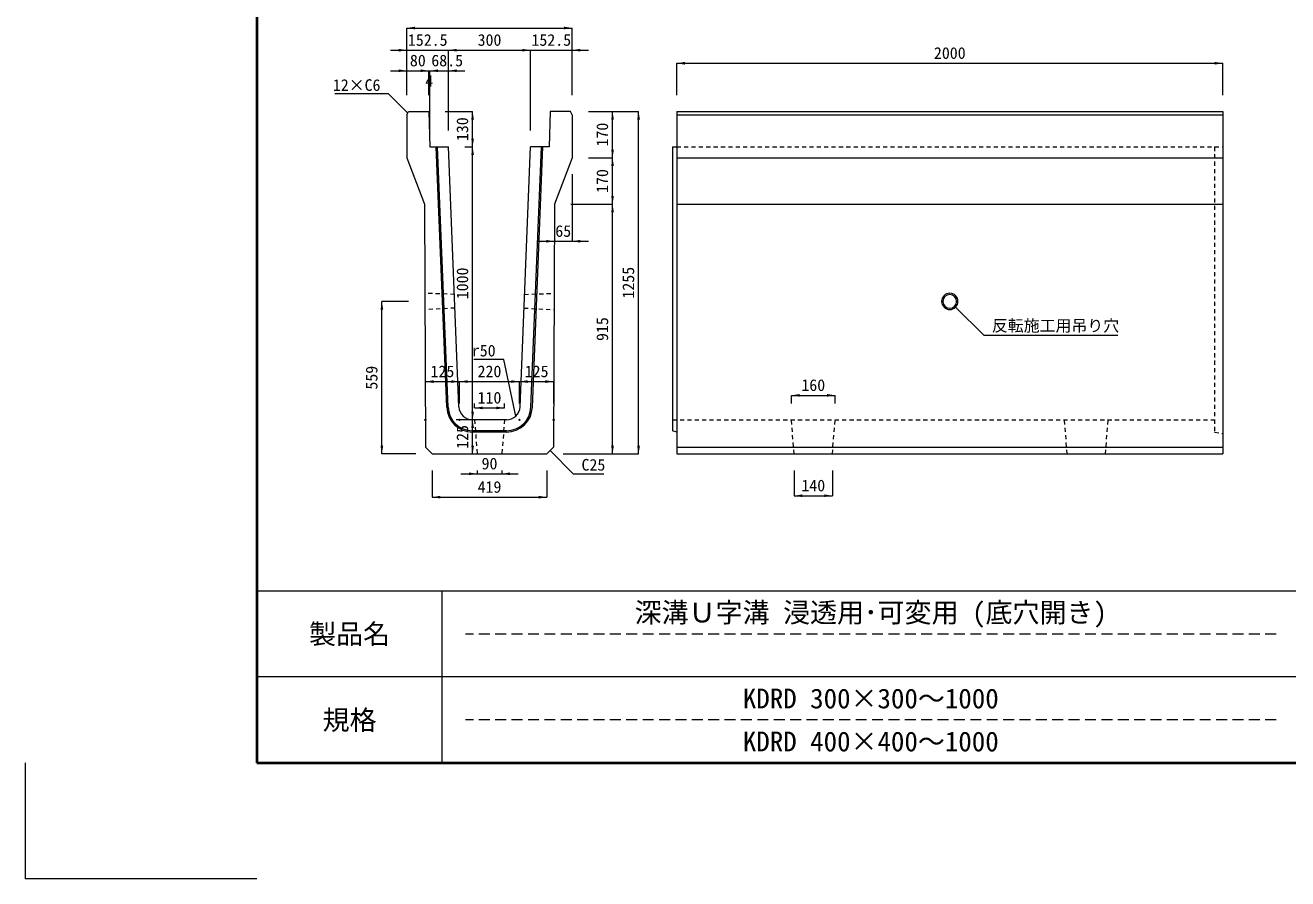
# Model space of a CAD drawing. Units: millimetres at full size; some dimension numbers follow another scale. Extents: x -5540 to 13511, y -4102 to 22994.
# Drawn here: x -5540 to -916, y -4102 to -975 of the extents above; entities that cross this region are included whole.
import ezdxf
from ezdxf.enums import TextEntityAlignment as Align

# ---------------------------------------------------------------- set-up
doc = ezdxf.new("R2010")
doc.units = ezdxf.units.MM
doc.header["$LTSCALE"] = 40
doc.linetypes.add('USER1', pattern=[0.675, 0.375, -0.3])
doc.linetypes.add('USER2', pattern=[1.5, 1, -0.5])
for name, color, linetype, lineweight in [('(0-0)', 4, 'Continuous', 5), ('Defpoints_3', 7, 'Continuous', 13), ('図枠', 7, 'Continuous', 5), ('寸法線', 7, 'Continuous', 13), ('引出線', 4, 'Continuous', 13), ('本体', 2, 'Continuous', 13), ('補助線', 8, 'Continuous', 13)]:
    doc.layers.add(name, color=color, linetype=linetype, lineweight=lineweight)
doc.styles.add('ＭＳ ゴシック', font='')
doc.styles.get('ＭＳ ゴシック').set_extended_font_data('MS Gothic')

# ---------------------------------------------------------------- blocks, each defined once
blk = doc.blocks.new('filled_arrow')
at = {"color": 0, "linetype": 'Continuous', "lineweight": -2}
blk.add_solid([(7.5, 1.25), (0, 0), (7.5, -1.25)], dxfattribs=at)

msp = doc.modelspace()

# ---------------------------------------------------------------- linework, layer by layer
at = {"layer": '(0-0)'}
for p, q in [((-3996.55, -2374.72), (-4034.7, -1420.92)), ((-3991.55, -2374.52), (-4029.69, -1420.92)), ((-3687.77, -2374.52), (-3649.63, -1420.92)), ((-3682.78, -2374.72), (-3644.63, -1420.92)), ((-3777.7, -2460.92), (-3901.62, -2460.92)), ((-3777.7, -2465.92), (-3901.62, -2465.92))]:
    msp.add_line(p, q, dxfattribs=at)
for centre, radius, start, end in [((-3901.62, -2370.92), 95, 182.29066, 270), ((-3901.62, -2370.92), 90, 182.29013, 270), ((-3777.7, -2370.92), 90, 270, 357.70987), ((-3777.7, -2370.92), 95, 270, 357.70934)]:
    msp.add_arc(centre, radius, start, end, dxfattribs=at)
at = {"layer": 'Defpoints_3'}
for p in [(-5539.97, -3677.93), (-4691.57, -4102.13)]:
    msp.add_line(p, (-5539.97, -4102.13), dxfattribs=at)
at = {"layer": '図枠', "lineweight": 40}
for p, q in [((-4691.57, 8072.41), (-4691.57, -3677.93)), ((-4691.57, -3677.93), (2944.03, -3677.93))]:
    msp.add_line(p, q, dxfattribs=at)
at = {"layer": '図枠', "lineweight": 13}
for p, q in [((2944.03, -3047.99), (-4691.57, -3047.99)), ((-4012.85, -3677.93), (-4012.85, -3047.99)), ((1035.13, -3362.96), (-4691.57, -3362.96))]:
    msp.add_line(p, q, dxfattribs=at)
at = {"layer": '図枠', "linetype": 'USER2', "lineweight": 9}
for p, q in [((-958.61, -3205.47), (-3928.01, -3205.47)), ((-958.61, -3520.44), (-3928.01, -3520.44))]:
    msp.add_line(p, q, dxfattribs=at)
at = {"layer": '寸法線'}
for p, q in [((-4142.16, -985.41), (-3537.16, -985.41)), ((-4142.16, -1230.92), (-4142.16, -985.41)), ((-3537.16, -1230.92), (-3537.16, -985.41)), ((-4202.16, -1066.67), (-3929.66, -1066.67)), ((-4142.16, -1230.92), (-4142.16, -1066.67)), ((-3989.66, -1066.67), (-3689.66, -1066.67)), ((-3989.66, -1360.92), (-3989.66, -1066.67)), ((-3989.66, -1360.92), (-3989.66, -1066.67)), ((-3749.66, -1066.67), (-3477.16, -1066.67)), ((-3689.66, -1360.92), (-3689.66, -1066.67)), ((-3689.66, -1360.92), (-3689.66, -1066.67)), ((-3537.16, -1230.92), (-3537.16, -1066.67)), ((-4202.16, -1141.89), (-4062.16, -1141.89)), ((-4142.16, -1230.92), (-4142.16, -1141.89)), ((-4092.16, -1141.89), (-4028.16, -1141.89)), ((-4062.16, -1230.92), (-4062.16, -1141.89)), ((-4062.16, -1230.92), (-4062.16, -1141.89)), ((-4058.16, -1141.89), (-3929.66, -1141.89)), ((-4058.16, -1360.92), (-4058.16, -1141.89)), ((-4058.16, -1360.92), (-4058.16, -1141.89)), ((-3989.66, -1360.92), (-3989.66, -1141.89)), ((-3153.91, -1114.51), (-1153.9, -1114.51)), ((-3153.91, -1230.92), (-3153.91, -1114.51)), ((-1153.9, -1230.92), (-1153.9, -1114.51)), ((-4002.16, -1290.92), (-3901.62, -1290.92)), ((-3901.62, -1420.92), (-3901.62, -1290.92)), ((-3477.16, -1290.92), (-3389.15, -1290.92)), ((-3477.16, -1290.92), (-3293.77, -1290.92)), ((-3389.15, -1460.92), (-3389.15, -1290.92)), ((-3293.77, -2545.92), (-3293.77, -1290.92)), ((-3929.66, -1420.92), (-3901.62, -1420.92)), ((-3929.66, -1420.92), (-3901.62, -1420.92)), ((-3901.62, -2420.92), (-3901.62, -1420.92)), ((-3477.16, -1460.92), (-3389.15, -1460.92)), ((-3477.16, -1460.92), (-3389.15, -1460.92)), ((-3389.15, -1630.92), (-3389.15, -1460.92)), ((-3537.16, -1520.92), (-3537.16, -1766.59)), ((-3542.16, -1630.92), (-3389.15, -1630.92)), ((-3542.16, -1630.92), (-3389.15, -1630.92)), ((-3389.15, -2545.92), (-3389.15, -1630.92)), ((-3602.16, -1690.92), (-3602.16, -1766.59)), ((-3662.16, -1766.59), (-3477.16, -1766.59)), ((-4233.91, -2545.92), (-4233.91, -1986.92)), ((-4136.04, -1986.92), (-4233.91, -1986.92)), ((-4074.66, -2280.71), (-3949.66, -2280.71)), ((-4074.66, -2360.78), (-4074.66, -2280.71)), ((-3949.66, -2360.92), (-3949.66, -2280.71)), ((-3949.66, -2280.71), (-3729.66, -2280.71)), ((-3949.66, -2360.92), (-3949.66, -2280.71)), ((-3729.66, -2360.92), (-3729.66, -2280.71)), ((-3729.66, -2280.71), (-3604.66, -2280.71)), ((-3729.66, -2360.92), (-3729.66, -2280.71)), ((-3604.66, -2360.92), (-3604.66, -2280.71)), ((-2733.91, -2331.15), (-2573.91, -2331.15)), ((-2733.91, -2360.92), (-2733.91, -2331.15)), ((-2573.91, -2360.92), (-2573.91, -2331.15)), ((-3894.66, -2377.15), (-3894.66, -2360.92)), ((-3894.66, -2377.15), (-3784.66, -2377.15)), ((-3784.66, -2377.15), (-3784.66, -2360.92)), ((-3901.62, -2420.92), (-3961.62, -2420.92)), ((-3901.62, -2420.92), (-3961.62, -2420.92)), ((-3901.62, -2545.92), (-3901.62, -2420.92)), ((-4109.16, -2545.92), (-4233.91, -2545.92)), ((-3903.33, -2545.92), (-3901.62, -2545.92)), ((-3570.16, -2545.92), (-3389.15, -2545.92)), ((-3570.16, -2545.92), (-3293.77, -2545.92)), ((-4049.16, -2605.92), (-4049.16, -2704.21)), ((-3944.66, -2618.53), (-3734.66, -2618.53)), ((-3884.66, -2605.92), (-3884.66, -2618.53)), ((-3794.66, -2605.92), (-3794.66, -2618.53)), ((-3630.16, -2605.92), (-3630.16, -2704.21)), ((-2723.91, -2605.92), (-2723.91, -2698.9)), ((-2583.91, -2605.92), (-2583.91, -2698.9)), ((-4049.16, -2704.21), (-3630.16, -2704.21)), ((-2723.91, -2698.9), (-2583.91, -2698.9))]:
    msp.add_line(p, q, dxfattribs=at)
at = {"layer": '引出線'}
for points in [[(-4139.16, -1296.92), (-4209.09, -1227), (-4405.61, -1227)], [(-2132.69, -2008.14), (-2029.77, -2111.06), (-1538.81, -2111.06)], [(-3743.06, -2406.98), (-3787.33, -2199.92), (-3896.6, -2199.92)], [(-3617.57, -2533.33), (-3532.67, -2618.23), (-3420.67, -2618.23)]]:
    msp.add_lwpolyline(points, dxfattribs=at)
at = {"layer": '本体'}
for p, q in [((-4142.16, -1302.92), (-4136.16, -1290.92)), ((-4136.16, -1290.92), (-4062.16, -1290.92)), ((-4062.16, -1290.92), (-4058.16, -1420.92)), ((-3617.16, -1290.92), (-3621.16, -1420.92)), ((-3543.16, -1290.92), (-3617.16, -1290.92)), ((-3537.16, -1302.92), (-3543.16, -1290.92)), ((-3153.91, -1290.92), (-1153.91, -1290.92)), ((-3153.91, -1290.92), (-3153.91, -2545.92)), ((-1153.91, -1290.92), (-1153.91, -2545.92)), ((-4142.16, -1302.92), (-4142.16, -1460.92)), ((-3537.16, -1302.92), (-3537.16, -1460.92)), ((-4058.16, -1420.92), (-3989.66, -1420.92)), ((-3951.58, -2372.92), (-3989.66, -1420.92)), ((-3727.74, -2372.92), (-3689.66, -1420.92)), ((-3621.16, -1420.92), (-3689.66, -1420.92)), ((-4142.16, -1460.92), (-4077.16, -1630.92)), ((-3537.16, -1460.92), (-3602.16, -1630.92)), ((-4077.16, -1630.92), (-4074.35, -2520.74)), ((-3602.16, -1630.92), (-3604.98, -2520.74)), ((-3777.7, -2420.92), (-3901.62, -2420.92)), ((-4049.16, -2545.92), (-4074.35, -2520.74)), ((-3630.16, -2545.92), (-3604.98, -2520.74)), ((-4049.16, -2545.92), (-3630.16, -2545.92)), ((-3153.91, -2545.92), (-1153.91, -2545.92))]:
    msp.add_line(p, q, dxfattribs=at)
at = {"layer": '本体', "lineweight": 9}
for p, q in [((-3153.91, -1302.92), (-1153.9, -1302.92)), ((-3168.91, -1420.92), (-3168.91, -2460.92)), ((-3168.91, -1420.92), (-3153.91, -1420.92)), ((-3153.91, -1460.92), (-1153.91, -1460.92)), ((-3153.91, -1630.92), (-1153.9, -1630.92)), ((-3153.91, -2465.92), (-3168.91, -2460.92)), ((-3153.91, -2520.74), (-1153.9, -2520.74))]:
    msp.add_line(p, q, dxfattribs=at)
at = {"layer": '本体', "linetype": 'USER1', "lineweight": 9}
for p, q in [((-3153.91, -1420.92), (-1183.91, -1420.92)), ((-1183.91, -1420.92), (-1183.91, -2465.92)), ((-1183.91, -1420.92), (-1153.91, -1420.92)), ((-3968.04, -1961.58), (-4076.13, -1956.92)), ((-3711.29, -1961.58), (-3603.19, -1956.92)), ((-3966.04, -2011.57), (-4075.94, -2016.92)), ((-3713.29, -2011.57), (-3603.38, -2016.92)), ((-3894.66, -2420.92), (-3884.66, -2545.92)), ((-3784.66, -2420.92), (-3794.66, -2545.92)), ((-3168.91, -2420.92), (-1183.91, -2420.92)), ((-2723.91, -2545.92), (-2733.91, -2420.92)), ((-2583.91, -2545.92), (-2573.91, -2420.92)), ((-1723.91, -2545.92), (-1733.91, -2420.92)), ((-1583.91, -2545.92), (-1573.91, -2420.92)), ((-1183.91, -2465.92), (-1153.91, -2470.93))]:
    msp.add_line(p, q, dxfattribs=at)
at = {"layer": '本体', "lineweight": 5}
for radius, start in [(30, 270.05431), (25, 270.09419)]:
    msp.add_arc((-2153.91, -1986.92), radius, start, 270, dxfattribs=at)
at = {"layer": '本体'}
for centre, start, end in [((-3901.62, -2370.92), 182.28979, 270), ((-3777.7, -2370.92), 270, 357.71021)]:
    msp.add_arc(centre, 50, start, end, dxfattribs=at)
at = {"layer": '補助線'}
for centre in [(-4074.66, -2420.78), (-3949.66, -2420.92), (-3729.66, -2420.92), (-3604.66, -2420.92)]:
    msp.add_circle(centre, 2, dxfattribs=at)

# ---------------------------------------------------------------- block references
at = {"layer": '寸法線', "xscale": 4, "yscale": 4}
for p in [(-4142.16, -985.41), (-3989.66, -1066.67), (-3989.66, -1066.67), (-3537.16, -1066.67), (-3153.91, -1114.51), (-4058.16, -1141.89), (-3989.66, -1141.89), (-3537.16, -1766.59), (-4074.66, -2280.71), (-3949.66, -2280.71), (-3729.66, -2280.71), (-2733.91, -2331.15), (-3894.66, -2377.15), (-3794.66, -2618.53), (-4049.16, -2704.21), (-2723.91, -2698.9)]:
    msp.add_blockref('filled_arrow', p, dxfattribs=at)
for p, rotation in [((-3537.16, -985.41), 180), ((-4142.16, -1066.67), 180), ((-3689.66, -1066.67), 180), ((-3689.66, -1066.67), 180), ((-1153.9, -1114.51), 180), ((-4142.16, -1141.89), 180), ((-4062.16, -1141.89), 180), ((-3901.62, -1290.92), 270), ((-3389.15, -1290.92), 270), ((-3293.77, -1290.92), 270), ((-3901.62, -1420.92), 90), ((-3901.62, -1420.92), 270), ((-3389.15, -1460.92), 90), ((-3389.15, -1460.92), 270), ((-3389.15, -1630.92), 90), ((-3389.15, -1630.92), 270), ((-3602.16, -1766.59), 180), ((-4233.91, -1986.92), 270), ((-3949.66, -2280.71), 180), ((-3729.66, -2280.71), 180), ((-3604.66, -2280.71), 180), ((-2573.91, -2331.15), 180), ((-3901.62, -2420.92), 90), ((-3784.66, -2377.15), 180), ((-3901.62, -2420.92), 270), ((-4233.91, -2545.92), 90), ((-3901.62, -2545.92), 90), ((-3389.15, -2545.92), 90), ((-3293.77, -2545.92), 90), ((-3884.66, -2618.53), 180), ((-3630.16, -2704.21), 180), ((-2583.91, -2698.9), 180)]:
    msp.add_blockref('filled_arrow', p, dxfattribs=dict(at, rotation=rotation))
at = {"layer": '引出線', "xscale": 0.133, "yscale": 0.133}
for p, rotation in [((-4139.16, -1296.92), 135), ((-2132.69, -2008.14), 315), ((-3743.06, -2406.98), 102.1), ((-3617.57, -2533.33), 315)]:
    msp.add_blockref('filled_arrow', p, dxfattribs=dict(at, rotation=rotation))

# ---------------------------------------------------------------- texts
at = {"layer": '図枠', "style": 'ＭＳ ゴシック'}
for s, p in [('深溝Ｕ字溝 浸透用･可変用 (底穴開き)', (-2443.31, -3126.73)), ('製品名', (-4352.21, -3205.47)), ('KDRD 300×300～1000', (-2443.31, -3441.7)), ('規格', (-4352.21, -3520.44)), ('KDRD 400×400～1000', (-2443.31, -3599.18))]:
    msp.add_text(s, height=72.49, dxfattribs=at).set_placement(p, align=Align.MIDDLE_CENTER)
at = {"layer": '寸法線', "style": 'ＭＳ ゴシック'}
for s, p in [('152.5', (-4065.91, -1029.17)), ('300', (-3839.66, -1029.17)), ('152.5', (-3613.41, -1029.17)), ('2000', (-2153.91, -1077.01)), ('80', (-4102.16, -1104.39)), ('68.5', (-3994.68, -1104.39)), ('4', (-4060.16, -1179.39)), ('65', (-3569.66, -1729.09)), ('125', (-4012.16, -2243.21)), ('220', (-3839.66, -2243.21)), ('125', (-3667.16, -2243.21)), ('160', (-2653.91, -2293.65)), ('110', (-3839.66, -2339.65)), ('90', (-3839.66, -2581.03)), ('419', (-3839.66, -2666.71)), ('140', (-2653.91, -2661.4))]:
    msp.add_text(s, height=42.72, dxfattribs=at).set_placement(p, align=Align.MIDDLE_CENTER)
for s, p in [('130', (-3939.12, -1355.92)), ('170', (-3426.65, -1375.92)), ('170', (-3426.65, -1545.92)), ('1000', (-3939.12, -1920.92)), ('1255', (-3331.27, -1918.42)), ('915', (-3426.65, -2088.42)), ('559', (-4271.41, -2266.42)), ('125', (-3939.12, -2483.42))]:
    msp.add_text(s, height=42.72, rotation=90, dxfattribs=at).set_placement(p, align=Align.MIDDLE_CENTER)
at = {"layer": '引出線', "style": 'ＭＳ ゴシック'}
for s, p in [('12×C6', (-4239.09, -1173)), ('r50', (-3817.33, -2145.92))]:
    msp.add_text(s, height=42.72, dxfattribs=at).set_placement(p, align=Align.TOP_RIGHT)
for s, p in [('反転施工用吊り穴', (-1999.77, -2054.32)), ('C25', (-3502.67, -2564.23))]:
    msp.add_text(s, height=42.72, dxfattribs=at).set_placement(p, align=Align.TOP_LEFT)

doc.saveas('drawing.dxf')
